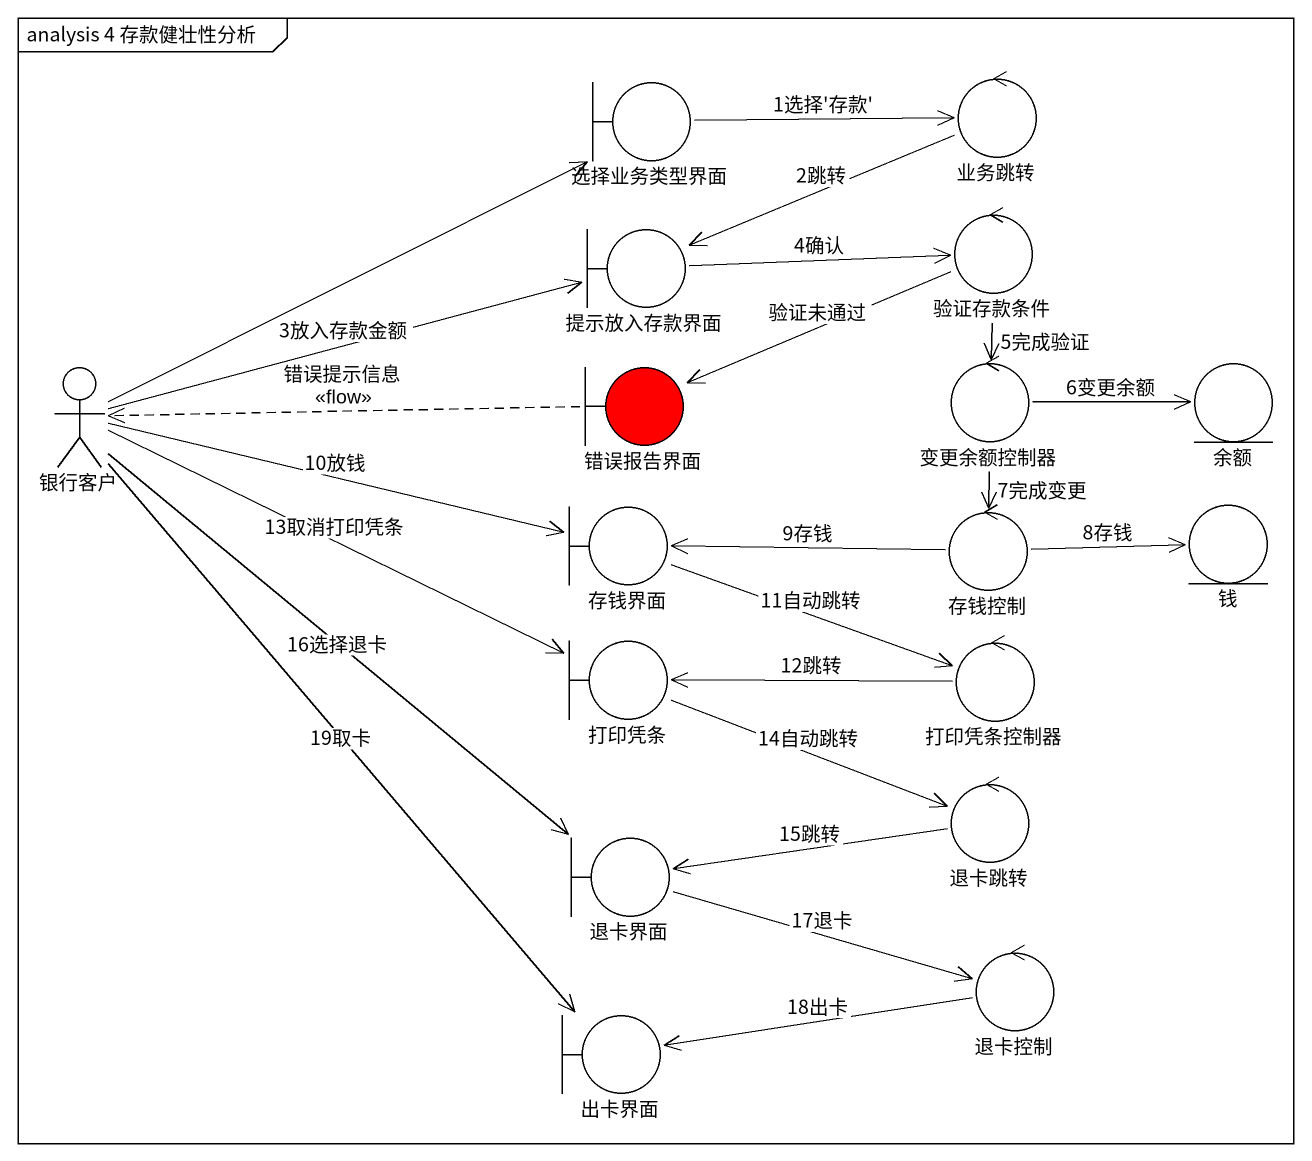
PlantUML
@startuml
mainframe analysis 4 存款健壮性分析
boundary 选择业务类型界面
control 业务跳转
boundary 提示放入存款界面
control 验证存款条件
actor 银行客户
boundary 错误报告界面 #FF0000
control 变更余额控制器
entity 余额
boundary 存钱界面
control 存钱控制
entity 钱
boundary 打印凭条
control 打印凭条控制器
control 退卡跳转
boundary 退卡界面
control 退卡控制
boundary 出卡界面
选择业务类型界面 -right-> 业务跳转 : 1选择'存款'
业务跳转 -left-> 提示放入存款界面 : 2跳转
提示放入存款界面 -right-> 验证存款条件 : 4确认
验证存款条件 -left-> 错误报告界面 : 验证未通过
验证存款条件 --> 变更余额控制器 : 5完成验证
银行客户 -right-> 选择业务类型界面
银行客户 -right-> 提示放入存款界面 : 3放入存款金额
银行客户 -right-> 存钱界面 : 10放钱
银行客户 -right-> 打印凭条 : 13取消打印凭条
银行客户 --> 退卡界面 : 16选择退卡
银行客户 --> 出卡界面 : 19取卡
错误报告界面 .left.> 银行客户 : 错误提示信息\n<<flow>>
变更余额控制器 -right-> 余额 : 6变更余额
变更余额控制器 --> 存钱控制 : 7完成变更
存钱界面 -right-> 打印凭条控制器 : 11自动跳转
存钱控制 -left-> 存钱界面 : 9存钱
存钱控制 -right-> 钱 : 8存钱
打印凭条 -right-> 退卡跳转 : 14自动跳转
打印凭条控制器 -left-> 打印凭条 : 12跳转
退卡跳转 -left-> 退卡界面 : 15跳转
退卡界面 -right-> 退卡控制 : 17退卡
退卡控制 -left-> 出卡界面 : 18出卡
@enduml
